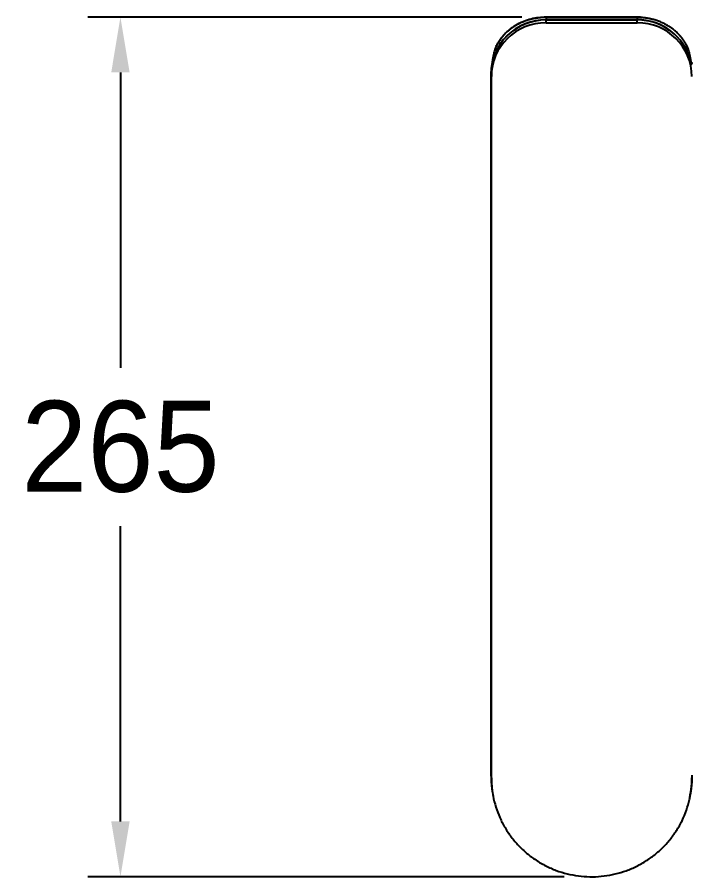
# Model space of a CAD drawing. Extents: x 8663 to 11443, y -20992 to -18942.
# Drawn here: x 9190.4 to 9398.2, y -19837.2 to -19572.4 of the extents above; entities that cross this region are included whole.
import ezdxf

# ---------------------------------------------------------------- set-up
doc = ezdxf.new("R2010")
doc.units = 0
doc.layers.get('0').update_dxf_attribs({"linetype": 'CONTINUOUS'})
doc.layers.add('1', color=7, linetype='CONTINUOUS')
doc.styles.add('____', font='')
doc.styles.get('____').set_extended_font_data('굴림')
doc.dimstyles.new('MSADIM', dxfattribs={"dimtxt": 33, "dimasz": 17, "dimexe": 10, "dimexo": 7.5, "dimgap": 10, "dimtad": 0, "dimtih": 1, "dimtoh": 1, "dimdec": 0, "dimzin": 1, "dimtxsty": '____', "dimcen": 11.25, "dimazin": 3, "dimtfac": 1, "dimtdec": 0, "dimtix": 1, "dimtmove": 0, "dimatfit": 3, "dimtolj": 1, "dimtzin": 1})

# ---------------------------------------------------------------- blocks, each defined once
blk = doc.blocks.new('*D258')
at = {"color": 0}
for p, q in [((9345.83, -19572.45), (9212.2, -19572.45)), ((9222.2, -19589.45), (9222.2, -19680.44)), ((9222.2, -19820.14), (9222.2, -19729.15)), ((9358.82, -19837.14), (9212.2, -19837.14))]:
    blk.add_line(p, q, dxfattribs=at)
for points in [[(9219.37, -19589.45), (9225.04, -19589.45), (9222.2, -19572.45)], [(9219.37, -19820.14), (9225.04, -19820.14), (9222.2, -19837.14)]]:
    blk.add_solid(points, dxfattribs=at)
at = {"color": 0, "insert": (9222.2, -19704.79), "char_height": 28, "attachment_point": 5, "style": '____'}
blk.add_mtext('\\A1;265', dxfattribs=at)

msp = doc.modelspace()

# ---------------------------------------------------------------- linework, layer by layer
at = {"layer": '1', "color": 7, "linetype": 'CONTINUOUS'}
for p, q in [((9381.33, -19572.45), (9353.33, -19572.45)), ((9353.33, -19572.45), (9353.33, -19572.52)), ((9381.33, -19572.52), (9353.33, -19572.52)), ((9353.33, -19572.52), (9353.33, -19573.24)), ((9381.33, -19573.24), (9353.33, -19573.24)), ((9353.33, -19573.28), (9381.33, -19573.28)), ((9353.33, -19574.16), (9353.33, -19573.28)), ((9381.33, -19572.45), (9381.33, -19572.52)), ((9381.33, -19572.52), (9381.33, -19573.24)), ((9381.33, -19574.16), (9381.33, -19573.28)), ((9353.33, -19574.16), (9381.33, -19574.16)), ((9336.77, -19585.6), (9336.49, -19587.68)), ((9397.68, -19585.4), (9397.69, -19585.4)), ((9398.01, -19586.44), (9397.89, -19585.6)), ((9398.18, -19586.44), (9397.95, -19586.44)), ((9398.09, -19586.86), (9398.11, -19586.86)), ((9336.33, -19589.93), (9336.33, -19805.89)), ((9336.34, -19805.92), (9336.34, -19589.97)), ((9336.44, -19590.74), (9336.34, -19589.97)), ((9336.44, -19806.7), (9336.44, -19590.74)), ((9336.44, -19806.7), (9336.34, -19805.92)), ((9336.62, -19810.02), (9336.73, -19810.78)), ((9397.94, -19810.78), (9398.04, -19810.02))]:
    msp.add_line(p, q, dxfattribs=at)
for centre, major_axis, ratio, start_param, end_param in [((9353.33, -19589.93), (17, 0), 0.981627, 1.570796, 3.141593), ((9353.33, -19589.97), (-16.99, 0), 0.981627, 4.712389, 6.283185), ((9381.33, -19589.93), (17, 0), 0.981627, 0.274833, 1.570796), ((9381.33, -19589.97), (-16.99, 0), 0.981627, 3.392241, 4.712389), ((9353.33, -19590.74), (-16.89, 0), 0.981627, 4.712389, 6.283185), ((9381.33, -19590.74), (-16.89, 0), 0.981627, 3.141593, 4.712389), ((9353.33, -19587.81), (16.71, 0), 0.981627, 2.741445, 3.006462), ((9340.7, -19582.59), (2.76, -1.19), 0.175736, 2.991083, 3.19099), ((9393.96, -19582.59), (2.76, 1.19), 0.175736, 6.233788, 6.434346), ((9381.33, -19587.81), (16.71, 0), 0.981627, 0.135131, 0.400147), ((9381.33, -19589.26), (16.91, 0), 0.981627, 0.170754, 0.200849), ((9367.33, -19805.89), (31, 0), 0.981627, 3.141593, 3.289984), ((9367.33, -19805.92), (-30.99, 0), 0.981627, 0, 0.135138), ((9367.33, -19805.89), (31, 0), 0.981627, 6.056254, 6.283185), ((9367.33, -19805.92), (-30.99, 0), 0.981627, 3.006455, 3.141593), ((9367.33, -19806.7), (-30.89, 0), 0.981627, 0, 0.11403), ((9367.33, -19806.7), (-30.89, 0), 0.981627, 3.006455, 3.141593), ((9367.33, -19806.7), (-30.89, 0), 0.981627, 0.11403, 0.135138), ((9367.33, -19806.7), (-30.89, 0), 0.981627, 2.96154, 3.006455)]:
    msp.add_ellipse(centre, major_axis=major_axis, ratio=ratio, start_param=start_param, end_param=end_param, dxfattribs=at)
for points, knots in [([(9353.33, -19572.52), (9353.31, -19572.52), (9353.27, -19572.52), (9353.21, -19572.52), (9353.15, -19572.52), (9353.09, -19572.52), (9353.03, -19572.52), (9352.97, -19572.52), (9352.9, -19572.52), (9352.84, -19572.52), (9352.78, -19572.52), (9352.72, -19572.53), (9352.66, -19572.53), (9352.6, -19572.53), (9352.54, -19572.53), (9352.48, -19572.54), (9352.42, -19572.54), (9352.35, -19572.54), (9352.29, -19572.54), (9352.23, -19572.55), (9352.17, -19572.55), (9352.11, -19572.56), (9352.05, -19572.56), (9351.99, -19572.56), (9351.93, -19572.57), (9351.86, -19572.57), (9351.8, -19572.58), (9351.74, -19572.58), (9351.68, -19572.59), (9351.62, -19572.59), (9351.56, -19572.6), (9351.5, -19572.6), (9351.44, -19572.61), (9351.38, -19572.62), (9351.32, -19572.62), (9351.25, -19572.63), (9351.19, -19572.64), (9351.13, -19572.64), (9351.07, -19572.65), (9351.01, -19572.66), (9350.95, -19572.66), (9350.89, -19572.67), (9350.83, -19572.68), (9350.77, -19572.69), (9350.71, -19572.7), (9350.64, -19572.7), (9350.58, -19572.71), (9350.52, -19572.72), (9350.46, -19572.73), (9350.4, -19572.74), (9350.34, -19572.75), (9350.28, -19572.76), (9350.22, -19572.77), (9350.16, -19572.78), (9350.1, -19572.79), (9350.04, -19572.8), (9349.98, -19572.81), (9349.92, -19572.82), (9349.86, -19572.83), (9349.8, -19572.84), (9349.74, -19572.85), (9349.68, -19572.87), (9349.62, -19572.88), (9349.55, -19572.89), (9349.49, -19572.9), (9349.43, -19572.91), (9349.37, -19572.93), (9349.31, -19572.94), (9349.25, -19572.95), (9349.19, -19572.97), (9349.13, -19572.98), (9349.07, -19572.99), (9349.01, -19573.01), (9348.95, -19573.02), (9348.89, -19573.03), (9348.84, -19573.05), (9348.78, -19573.06), (9348.72, -19573.08), (9348.66, -19573.09), (9348.6, -19573.11), (9348.54, -19573.12), (9348.48, -19573.14), (9348.42, -19573.15), (9348.36, -19573.17), (9348.3, -19573.19), (9348.24, -19573.2), (9347.89, -19573.3), (9347.24, -19573.5), (9346.32, -19573.84), (9345.42, -19574.23), (9344.53, -19574.67), (9343.64, -19575.18), (9342.75, -19575.77), (9341.86, -19576.45), (9341.01, -19577.2), (9340.46, -19577.76), (9340.16, -19578.09), (9340.1, -19578.16), (9340.03, -19578.23), (9339.97, -19578.31), (9339.91, -19578.38), (9339.85, -19578.46), (9339.78, -19578.53), (9339.72, -19578.61), (9339.66, -19578.69), (9339.6, -19578.76), (9339.53, -19578.84), (9339.47, -19578.92), (9339.41, -19579), (9339.35, -19579.08), (9339.29, -19579.16), (9339.23, -19579.24), (9339.17, -19579.33), (9339.11, -19579.41), (9339.06, -19579.49), (9339, -19579.58), (9338.94, -19579.66), (9338.88, -19579.75), (9338.83, -19579.84), (9338.77, -19579.92), (9338.71, -19580.01), (9338.66, -19580.1), (9338.6, -19580.19), (9338.55, -19580.28), (9338.49, -19580.37), (9338.44, -19580.47), (9338.39, -19580.56), (9338.34, -19580.65), (9338.29, -19580.75), (9338.23, -19580.84), (9338.18, -19580.94), (9338.13, -19581.03), (9338.09, -19581.13), (9338.04, -19581.23), (9337.99, -19581.32), (9337.96, -19581.39), (9337.94, -19581.42)], [0, 0, 0, 0, 0.002898, 0.005797, 0.008696, 0.011597, 0.014497, 0.017399, 0.020301, 0.023204, 0.026108, 0.029013, 0.031918, 0.034824, 0.037732, 0.04064, 0.043548, 0.046458, 0.049369, 0.05228, 0.055192, 0.058106, 0.06102, 0.063935, 0.066852, 0.069769, 0.072687, 0.075607, 0.078527, 0.081449, 0.084371, 0.087295, 0.09022, 0.093146, 0.096073, 0.099001, 0.10193, 0.104861, 0.107793, 0.110726, 0.11366, 0.116596, 0.119533, 0.122471, 0.12541, 0.128351, 0.131293, 0.134237, 0.137181, 0.140128, 0.143075, 0.146024, 0.148975, 0.151927, 0.15488, 0.157835, 0.160791, 0.163749, 0.166708, 0.169669, 0.172632, 0.175596, 0.178561, 0.181528, 0.184497, 0.187468, 0.19044, 0.193413, 0.196389, 0.199366, 0.202345, 0.205325, 0.208307, 0.211291, 0.214277, 0.217264, 0.220254, 0.223245, 0.226238, 0.229232, 0.232229, 0.235227, 0.238228, 0.24123, 0.244234, 0.24724, 0.250248, 0.298316, 0.347321, 0.397316, 0.448349, 0.500465, 0.559534, 0.620876, 0.684536, 0.750554, 0.756155, 0.761788, 0.767453, 0.773151, 0.778882, 0.784644, 0.79044, 0.796268, 0.802129, 0.808022, 0.813947, 0.819906, 0.825896, 0.83192, 0.837976, 0.844064, 0.850186, 0.85634, 0.862526, 0.868745, 0.874997, 0.881282, 0.887599, 0.893949, 0.900332, 0.906747, 0.913195, 0.919676, 0.92619, 0.932736, 0.939315, 0.945927, 0.952571, 0.959248, 0.965958, 0.972701, 0.979477, 0.986285, 0.993126, 1, 1, 1, 1]), ([(9353.33, -19572.45), (9351.7, -19572.47), (9348.56, -19572.84), (9344.14, -19574.59), (9340.67, -19577.22), (9339.12, -19579.33), (9338.54, -19580.44)], [0, 0, 0, 0, 0.238359, 0.487626, 0.753196, 1, 1, 1, 1]), ([(9396.72, -19581.42), (9396.71, -19581.41), (9396.7, -19581.37), (9396.67, -19581.32), (9396.65, -19581.27), (9396.62, -19581.21), (9396.59, -19581.16), (9396.57, -19581.11), (9396.54, -19581.06), (9396.52, -19581.01), (9396.49, -19580.96), (9396.46, -19580.9), (9396.44, -19580.85), (9396.41, -19580.8), (9396.38, -19580.75), (9396.35, -19580.7), (9396.33, -19580.65), (9396.3, -19580.6), (9396.27, -19580.55), (9396.24, -19580.5), (9396.22, -19580.45), (9396.19, -19580.41), (9396.16, -19580.36), (9396.13, -19580.31), (9396.1, -19580.26), (9396.07, -19580.21), (9396.04, -19580.16), (9396.01, -19580.12), (9395.98, -19580.07), (9395.96, -19580.02), (9395.93, -19579.97), (9395.9, -19579.93), (9395.87, -19579.88), (9395.84, -19579.83), (9395.81, -19579.79), (9395.78, -19579.74), (9395.74, -19579.69), (9395.71, -19579.65), (9395.68, -19579.6), (9395.65, -19579.56), (9395.62, -19579.51), (9395.59, -19579.47), (9395.56, -19579.42), (9395.53, -19579.38), (9395.5, -19579.33), (9395.47, -19579.29), (9395.43, -19579.25), (9395.4, -19579.2), (9395.37, -19579.16), (9395.34, -19579.12), (9395.31, -19579.07), (9395.27, -19579.03), (9395.24, -19578.99), (9395.21, -19578.94), (9395.18, -19578.9), (9395.14, -19578.86), (9395.11, -19578.82), (9395.08, -19578.78), (9395.05, -19578.73), (9395.01, -19578.69), (9394.98, -19578.65), (9394.95, -19578.61), (9394.91, -19578.57), (9394.88, -19578.53), (9394.85, -19578.49), (9394.81, -19578.45), (9394.78, -19578.41), (9394.75, -19578.37), (9394.71, -19578.33), (9394.68, -19578.29), (9394.64, -19578.25), (9394.61, -19578.21), (9394.58, -19578.17), (9394.54, -19578.14), (9394.51, -19578.1), (9394.47, -19578.06), (9394.25, -19577.81), (9393.82, -19577.36), (9393.15, -19576.75), (9392.45, -19576.17), (9391.73, -19575.65), (9390.9, -19575.11), (9389.93, -19574.56), (9388.81, -19574.03), (9387.67, -19573.58), (9386.85, -19573.32), (9386.39, -19573.19), (9386.28, -19573.16), (9386.17, -19573.13), (9386.06, -19573.11), (9385.95, -19573.08), (9385.84, -19573.05), (9385.72, -19573.02), (9385.61, -19573), (9385.5, -19572.97), (9385.39, -19572.95), (9385.28, -19572.93), (9385.17, -19572.9), (9385.06, -19572.88), (9384.95, -19572.86), (9384.83, -19572.84), (9384.72, -19572.82), (9384.61, -19572.8), (9384.5, -19572.78), (9384.39, -19572.76), (9384.27, -19572.74), (9384.16, -19572.72), (9384.05, -19572.71), (9383.93, -19572.69), (9383.82, -19572.68), (9383.71, -19572.66), (9383.6, -19572.65), (9383.48, -19572.64), (9383.37, -19572.62), (9383.26, -19572.61), (9383.14, -19572.6), (9383.03, -19572.59), (9382.92, -19572.58), (9382.8, -19572.57), (9382.69, -19572.56), (9382.58, -19572.56), (9382.46, -19572.55), (9382.35, -19572.54), (9382.24, -19572.54), (9382.12, -19572.53), (9382.01, -19572.53), (9381.9, -19572.52), (9381.78, -19572.52), (9381.67, -19572.52), (9381.56, -19572.52), (9381.45, -19572.52), (9381.37, -19572.52), (9381.33, -19572.52)], [0, 0, 0, 0, 0.003665, 0.007321, 0.010968, 0.014605, 0.018234, 0.021852, 0.025462, 0.029062, 0.032653, 0.036235, 0.039807, 0.04337, 0.046924, 0.050468, 0.054004, 0.057529, 0.061046, 0.064553, 0.068051, 0.07154, 0.07502, 0.07849, 0.081951, 0.085402, 0.088844, 0.092278, 0.095701, 0.099116, 0.102521, 0.105917, 0.109304, 0.112681, 0.116049, 0.119408, 0.122757, 0.126098, 0.129429, 0.13275, 0.136063, 0.139366, 0.14266, 0.145945, 0.14922, 0.152487, 0.155743, 0.158991, 0.16223, 0.165459, 0.168679, 0.171889, 0.175091, 0.178283, 0.181466, 0.18464, 0.187804, 0.190959, 0.194105, 0.197242, 0.200369, 0.203488, 0.206597, 0.209697, 0.212787, 0.215868, 0.218941, 0.222004, 0.225057, 0.228102, 0.231137, 0.234163, 0.23718, 0.240188, 0.243186, 0.246175, 0.249155, 0.302146, 0.353627, 0.403616, 0.452135, 0.499207, 0.564081, 0.627287, 0.688915, 0.749064, 0.754636, 0.760201, 0.765761, 0.771313, 0.77686, 0.7824, 0.787934, 0.793462, 0.798984, 0.8045, 0.810011, 0.815515, 0.821014, 0.826508, 0.831996, 0.83748, 0.842957, 0.84843, 0.853898, 0.859361, 0.864819, 0.870272, 0.875721, 0.881165, 0.886605, 0.892041, 0.897472, 0.902899, 0.908322, 0.913742, 0.919157, 0.924569, 0.929977, 0.935382, 0.940783, 0.946181, 0.951575, 0.956967, 0.962356, 0.967741, 0.973124, 0.978504, 0.983882, 0.989257, 0.99463, 1, 1, 1, 1]), ([(9397.69, -19585.4), (9397.72, -19585.47), (9397.74, -19585.55), (9397.77, -19585.65), (9397.77, -19585.69), (9397.79, -19585.74), (9397.79, -19585.75), (9397.8, -19585.79), (9397.81, -19585.8), (9397.83, -19585.88), (9397.84, -19585.95), (9397.87, -19586.03), (9397.87, -19586.06), (9397.88, -19586.09), (9397.89, -19586.11), (9397.89, -19586.13), (9397.89, -19586.14), (9397.91, -19586.2), (9397.92, -19586.24), (9397.93, -19586.27), (9397.93, -19586.28), (9397.93, -19586.3), (9397.94, -19586.3), (9397.94, -19586.32), (9397.94, -19586.33), (9397.95, -19586.36), (9397.95, -19586.37), (9397.95, -19586.37), (9397.96, -19586.37), (9397.96, -19586.37), (9397.96, -19586.37), (9397.96, -19586.36), (9397.95, -19586.36), (9397.95, -19586.35)], [0, 0, 0, 0, 0.125, 0.125, 0.1875, 0.1875, 0.21875, 0.21875, 0.25, 0.25, 0.375, 0.375, 0.4375, 0.4375, 0.46875, 0.46875, 0.5, 0.5, 0.625, 0.625, 0.65625, 0.65625, 0.6875, 0.6875, 0.75, 0.75, 0.875, 0.875, 0.90625, 0.90625, 0.9375, 0.9375, 1, 1, 1, 1]), ([(9398.11, -19586.86), (9398.11, -19586.87), (9398.1, -19586.88), (9398.09, -19586.88), (9398.09, -19586.88), (9398.09, -19586.87), (9398.08, -19586.86), (9398.08, -19586.86), (9398.08, -19586.85), (9398.07, -19586.83), (9398.06, -19586.8), (9398.05, -19586.76), (9398.04, -19586.75), (9398.04, -19586.73), (9398.03, -19586.72), (9398.02, -19586.69), (9398.02, -19586.67), (9398, -19586.6), (9397.98, -19586.54), (9397.96, -19586.47), (9397.96, -19586.45), (9397.95, -19586.42), (9397.94, -19586.37), (9397.92, -19586.29), (9397.9, -19586.22), (9397.88, -19586.16), (9397.88, -19586.14), (9397.87, -19586.1), (9397.86, -19586.09), (9397.84, -19585.99), (9397.82, -19585.91), (9397.8, -19585.83)], [0, 0, 0, 0, 0.125, 0.125, 0.1875, 0.1875, 0.21875, 0.21875, 0.25, 0.25, 0.375, 0.375, 0.40625, 0.40625, 0.4375, 0.4375, 0.5, 0.5, 0.625, 0.625, 0.65625, 0.65625, 0.6875, 0.75, 0.8125, 0.8125, 0.84375, 0.84375, 0.875, 0.875, 1, 1, 1, 1]), ([(9336.69, -19810.14), (9336.75, -19810.87), (9337, -19812.74), (9337.77, -19815.7), (9338.99, -19818.95), (9340.59, -19822.05), (9342.53, -19824.95), (9344.79, -19827.61), (9347.35, -19830), (9350.16, -19832.09), (9353.2, -19833.85), (9356.42, -19835.26), (9359.78, -19836.3), (9363.24, -19836.95), (9366.76, -19837.22), (9370.28, -19837.08), (9373.77, -19836.55), (9377.17, -19835.64), (9380.45, -19834.34), (9383.56, -19832.69), (9386.45, -19830.69), (9389.1, -19828.39), (9391.46, -19825.8), (9393.51, -19822.96), (9395.23, -19819.92), (9396.56, -19816.7), (9397.36, -19814.08), (9397.62, -19812.54), (9397.67, -19812.13)], [0, 0, 0, 0, 0.025258, 0.065143, 0.10503, 0.144926, 0.184839, 0.224773, 0.264732, 0.304719, 0.344735, 0.384781, 0.424854, 0.464952, 0.50507, 0.545203, 0.585346, 0.625491, 0.665631, 0.705761, 0.745875, 0.785968, 0.826035, 0.866074, 0.906083, 0.946063, 0.986015, 1, 1, 1, 1])]:
    msp.add_open_spline(points, degree=3, knots=knots, dxfattribs=at)
for points, degree in [([(9382.6, -19572.5), (9382.18, -19572.47), (9381.76, -19572.45), (9381.33, -19572.45)], 3), ([(9337.94, -19581.42), (9338.02, -19581.24), (9338.1, -19581.07), (9338.19, -19580.89)], 3), ([(9338.19, -19580.89), (9338.07, -19581.21)], 1), ([(9338.19, -19580.89), (9338.28, -19580.73), (9338.38, -19580.56), (9338.48, -19580.41)], 3), ([(9396.58, -19581.16), (9396.47, -19580.89)], 1), ([(9397.9, -19585.95), (9397.92, -19586.08), (9397.94, -19586.22), (9397.95, -19586.35)], 3), ([(9398.18, -19586.44), (9398.16, -19586.58), (9398.13, -19586.72), (9398.11, -19586.86)], 3)]:
    msp.add_open_spline(points, degree=degree, dxfattribs=at)

# ---------------------------------------------------------------- dimensions: what is measured, and where the dimension line sits
dim = msp.add_linear_dim(base=(9222.2, -19837.14), p1=(9353.33, -19572.45), p2=(9366.32, -19837.14), angle=90, dimstyle='MSADIM', override={"dimtxt": 28, "dimfxl": 1.25, "dimtfill": 1})
dim.commit()
dim.dimension.update_dxf_attribs({"geometry": '*D258', "text_midpoint": (9222.2, -19704.79)})

doc.saveas('drawing.dxf')
